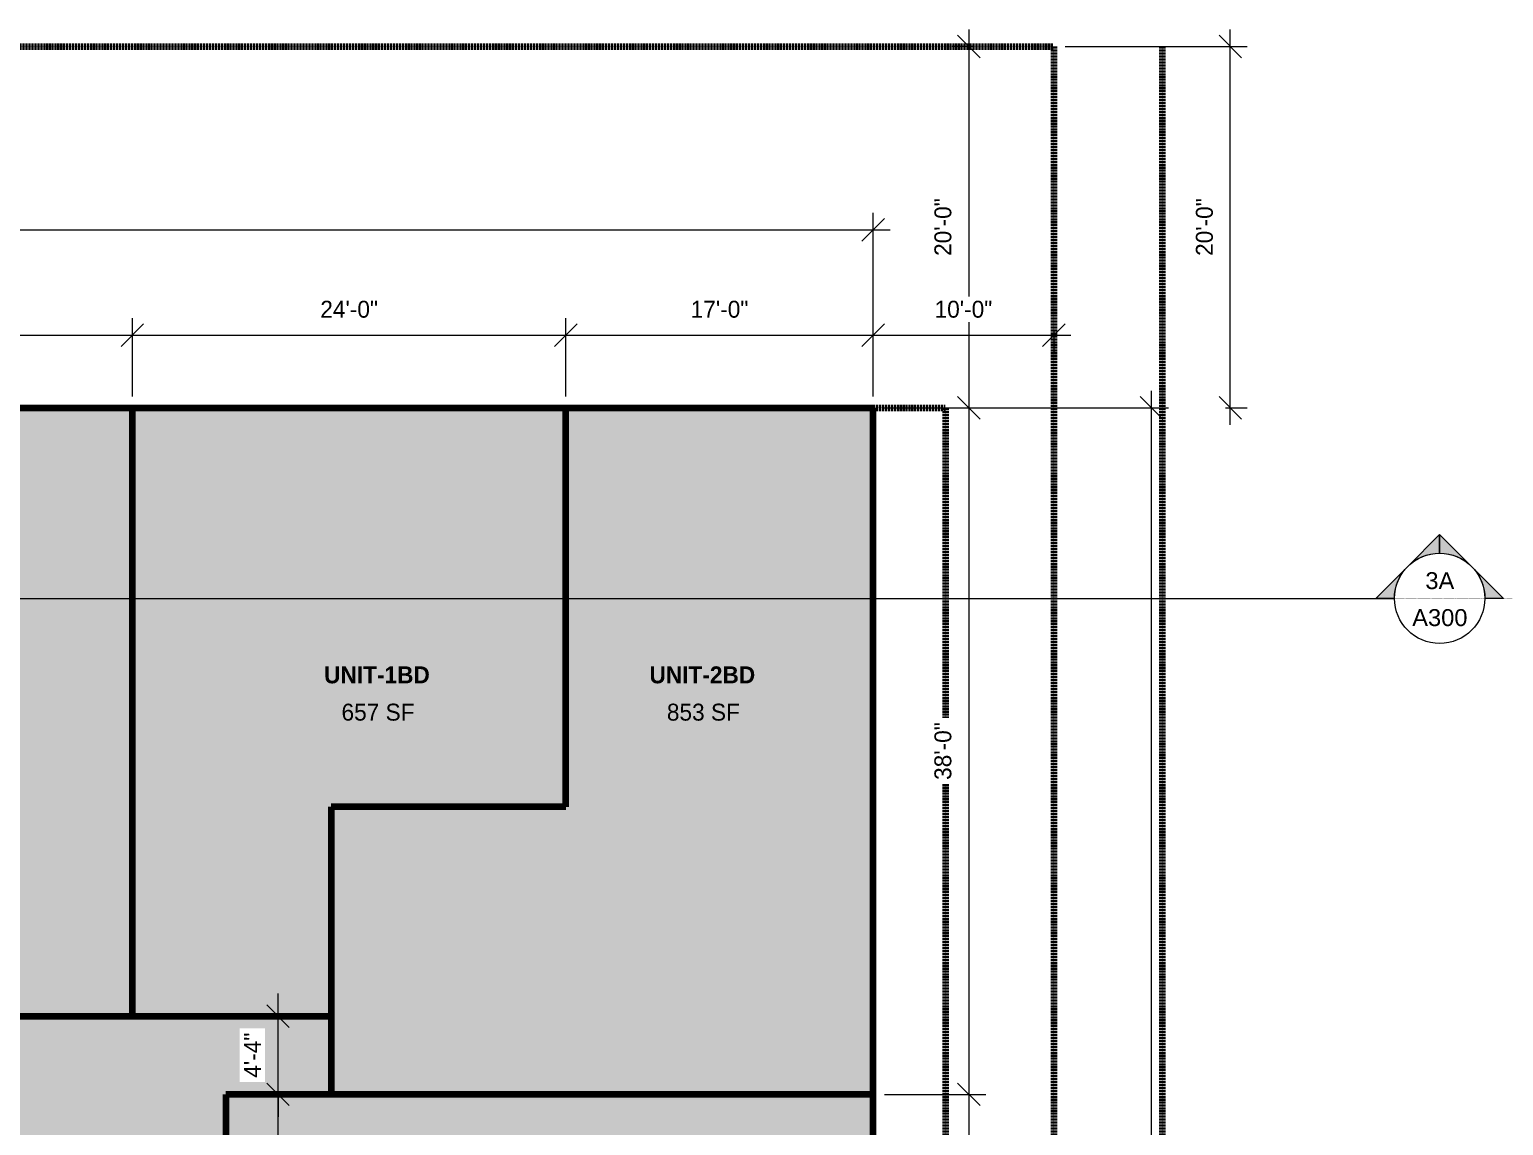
# Model space of a CAD drawing. Header units: inches. Extents: x 8547 to 10795, y 14399 to 16287.
# Drawn here: x 9800 to 10779, y 15475 to 16203 of the extents above; entities that cross this region are included whole.
import ezdxf

# ---------------------------------------------------------------- set-up
doc = ezdxf.new("R2010")
doc.units = ezdxf.units.IN
doc.header["$MEASUREMENT"] = 0
doc.linetypes.add('Double Dash 3_8_', pattern=[1, 0.375, -0.125, 0.125, -0.125, 0.125, -0.125])
for name, color, linetype, lineweight in [('A-ANNO-DIMS-1', 211, 'Continuous', 20), ('A-AREA-1', 7, 'Continuous', 140), ('A-AREA-IDEN', 2, 'Continuous', 9), ('A-AREA-PATT-1', 10, 'Continuous', 9), ('A-AREA-PATT-2', 254, 'Continuous', 9), ('A-AREA-PATT-3', 9, 'Continuous', 9), ('A-FLOR', 192, 'Continuous', 13), ('C-PROP-LINE-1', 91, 'Double Dash 3_8_', 140), ('G-ANNO-SYMB', 111, 'Continuous', 9)]:
    doc.layers.add(name, color=color, linetype=linetype, lineweight=lineweight)
doc.styles.add('Arial', font='arial.ttf', dxfattribs={"height": 11.25})
doc.styles.add('Arial_1', font='arial.ttf', dxfattribs={"width": 0.25, "height": 3.75})
doc.styles.add('Century Gothic', font='ufonts.com_century-gothic.ttf', dxfattribs={"height": 11.25})
doc.styles.add('Century Gothic_B', font='GOTHICB.TTF', dxfattribs={"height": 11.25})
doc.dimstyles.new('OD__1__Tol__', dxfattribs={"dimscale": 12, "dimtxt": 11.746893, "dimasz": 1.25, "dimexe": 0.9375, "dimexo": 0.625, "dimgap": 0.9375, "dimtad": 1, "dimdec": 0, "dimzin": 3, "dimdsep": 46, "dimlunit": 4, "dimtxsty": 'Century Gothic', "dimblk1": 'OBLIQUE', "dimblk2": 'OBLIQUE', "dimsah": 1, "dimcen": 0.09, "dimdle": 0.9375, "dimazin": 0, "dimtfac": 1, "dimtdec": 4, "dimtix": 1, "dimtmove": 0, "dimatfit": 3, "dimfxl": 1, "dimtvp": 1, "dimtfill": 1, "dimfrac": 2, "dimtolj": 1, "dimtzin": 0, "dimlwd": 20, "dimlwe": 20, "dimarcsym": 2})

# ---------------------------------------------------------------- blocks, each defined once
blk = doc.blocks.new('Family - ___-627289-FLOOR PLAN - 2ND FLOOR')
at = {"layer": 'C-PROP-LINE-1'}
for p, q in [((8776.62, 16191.86), (10480.62, 16191.86)), ((10480.62, 16191.86), (10480.62, 14607.86))]:
    blk.add_line(p, q, dxfattribs=at)
blk = doc.blocks.new('Family - ___-627377-FLOOR PLAN - 2ND FLOOR')
at = {"layer": 'C-PROP-LINE-1'}
for p, q in [((8776.62, 16191.86), (10480.62, 16191.86)), ((10480.62, 16191.86), (10480.62, 14607.86))]:
    blk.add_line(p, q, dxfattribs=at)
blk = doc.blocks.new('Family - ___-940451-FLOOR PLAN - 2ND FLOOR')
at = {"layer": 'C-PROP-LINE-1'}
for p, q in [((8848.62, 15951.86), (10408.62, 15951.86)), ((10408.62, 15951.86), (10408.62, 14607.86))]:
    blk.add_line(p, q, dxfattribs=at)
blk = doc.blocks.new('Family - ___-940702-FLOOR PLAN - 2ND FLOOR')
at = {"layer": 'C-PROP-LINE-1'}
blk.add_line((10552.62, 16191.86), (10552.62, 14607.86), dxfattribs=at)
blk = doc.blocks.new('Section - Section Head - Filled-22785-FLOOR PLAN - 2ND FLOOR')
at = {"layer": 'G-ANNO-SYMB'}
h = blk.add_hatch(color=256, dxfattribs=at)
edge = h.paths.add_edge_path(flags=0)
edge.add_line((-0.4268, 0.1768), (-0.25, 0.3536))
edge.add_line((-0.25, 0.3536), (-0.25, 0.25))
edge.add_arc((-0.25, 0), 0.25, 90, 135)
h = blk.add_hatch(color=256, dxfattribs=at)
edge = h.paths.add_edge_path(flags=0)
edge.add_arc((-0.25, 0), 0.25, 45, 90)
edge.add_line((-0.25, 0.25), (-0.25, 0.3536))
edge.add_line((-0.25, 0.3536), (-0.0732, 0.1768))
h = blk.add_hatch(color=256, dxfattribs=at)
edge = h.paths.add_edge_path(flags=0)
edge.add_arc((-0.25, 0), 0.2503, 137.9216, 180)
edge.add_line((-0.5003, 0), (-0.6036, 0))
edge.add_line((-0.6036, 0), (-0.4358, 0.1678))
h = blk.add_hatch(color=256, dxfattribs=at)
edge = h.paths.add_edge_path(flags=0)
edge.add_line((-0.0642, 0.1678), (0.1036, 0))
edge.add_line((0.1036, 0), (0.0003, 0))
edge.add_arc((-0.25, 0), 0.2503, 0, 42.0784)
for p, q in [((-0.25, 0.3536), (-0.4268, 0.1768)), ((-0.25, 0.25), (-0.25, 0.3536)), ((-0.0732, 0.1768), (-0.25, 0.3536)), ((-0.25, 0.3536), (-0.25, 0.25)), ((-0.4358, 0.1678), (-0.6036, 0)), ((0.1036, 0), (-0.0642, 0.1678)), ((-0.6036, 0), (-0.5003, 0)), ((0.0003, 0), (0.1036, 0))]:
    blk.add_line(p, q, dxfattribs=at)
for centre, radius, start, end in [((-0.2503, 0), 0.25, 360, 180), ((-0.25, 0), 0.25, 90, 135), ((-0.25, 0), 0.25, 45, 90), ((-0.25, 0), 0.2503, 137.9216, 180), ((-0.25, 0), 0.2503, 0, 42.0784), ((-0.2503, 0), 0.25, 180, 360)]:
    blk.add_arc(centre, radius, start, end, dxfattribs=at)
blk = doc.blocks.new('_Oblique')
at = {"color": 0, "linetype": 'ByBlock', "lineweight": -2}
blk.add_line((-0.5, -0.5), (0.5, 0.5), dxfattribs=at)
blk = doc.blocks.new('DIMBLOCK1-FLOOR PLAN - 2ND FLOOR')
at = {"layer": 'A-ANNO-DIMS-1', "color": 0, "lineweight": 20, "transparency": 16777216}
for p, q in [((10597.88, 15940.61), (10597.88, 16203.11)), ((10488.12, 16191.86), (10609.13, 16191.86)), ((10594.77, 15951.86), (10609.13, 15951.86))]:
    blk.add_line(p, q, dxfattribs=at)
at = {"layer": 'Defpoints', "color": 0, "transparency": 16777216}
for p in [(10480.62, 16191.86), (10597.88, 16191.86), (10587.27, 15951.86)]:
    blk.add_point(p, dxfattribs=at)
at = {"layer": 'A-ANNO-DIMS-1', "color": 0, "lineweight": 20, "transparency": 16777216, "xscale": 15, "yscale": 15, "zscale": 15}
for p, rotation in [((10597.88, 16191.86), 90), ((10597.88, 15951.86), 270)]:
    blk.add_blockref('_Oblique', p, dxfattribs=dict(at, rotation=rotation))
at = {"layer": 'A-ANNO-DIMS-1', "color": 0, "transparency": 16777216, "insert": (10580.72, 16071.86), "char_height": 11.25, "attachment_point": 5, "rotation": 90, "style": 'Century Gothic', "bg_fill": 3, "box_fill_scale": 1.25, "bg_fill_color": 256, "bg_fill_true_color": 13158600, "bg_fill_transparency": 0}
blk.add_mtext('\\A1;20\'-0"', dxfattribs=at)
blk = doc.blocks.new('DIMBLOCK20-FLOOR PLAN - 2ND FLOOR')
at = {"layer": 'A-ANNO-DIMS-1', "color": 0, "lineweight": 20, "transparency": 16777216}
for p, q in [((10424.19, 16203.11), (10424.19, 15940.61)), ((10427.3, 16191.86), (10412.94, 16191.86)), ((10368.12, 15951.86), (10435.44, 15951.86))]:
    blk.add_line(p, q, dxfattribs=at)
at = {"layer": 'Defpoints', "color": 0, "transparency": 16777216}
for p in [(10434.8, 16191.86), (10360.62, 15951.86), (10424.19, 15951.86)]:
    blk.add_point(p, dxfattribs=at)
at = {"layer": 'A-ANNO-DIMS-1', "color": 0, "lineweight": 20, "transparency": 16777216, "xscale": 15, "yscale": 15, "zscale": 15}
for p, rotation in [((10424.19, 16191.86), 90), ((10424.19, 15951.86), 270)]:
    blk.add_blockref('_Oblique', p, dxfattribs=dict(at, rotation=rotation))
at = {"layer": 'A-ANNO-DIMS-1', "color": 0, "transparency": 16777216, "insert": (10407.04, 16071.86), "char_height": 11.25, "attachment_point": 5, "rotation": 90, "style": 'Century Gothic', "bg_fill": 3, "box_fill_scale": 1.25, "bg_fill_color": 256, "bg_fill_true_color": 13158600, "bg_fill_transparency": 0}
blk.add_mtext('\\A1;20\'-0"', dxfattribs=at)
blk = doc.blocks.new('DIMBLOCK21-FLOOR PLAN - 2ND FLOOR')
at = {"layer": 'A-ANNO-DIMS-1', "color": 0, "lineweight": 20, "transparency": 16777216}
for p, q in [((10424.19, 15963.11), (10424.19, 15484.61)), ((10368.12, 15951.86), (10435.44, 15951.86)), ((10368.12, 15495.86), (10435.44, 15495.86))]:
    blk.add_line(p, q, dxfattribs=at)
at = {"layer": 'Defpoints', "color": 0, "transparency": 16777216}
for p in [(10360.62, 15951.86), (10360.62, 15495.86), (10424.19, 15495.86)]:
    blk.add_point(p, dxfattribs=at)
at = {"layer": 'A-ANNO-DIMS-1', "color": 0, "lineweight": 20, "transparency": 16777216, "xscale": 15, "yscale": 15, "zscale": 15}
for p, rotation in [((10424.19, 15951.86), 90), ((10424.19, 15495.86), 270)]:
    blk.add_blockref('_Oblique', p, dxfattribs=dict(at, rotation=rotation))
at = {"layer": 'A-ANNO-DIMS-1', "color": 0, "transparency": 16777216, "insert": (10407.04, 15723.86), "char_height": 11.25, "attachment_point": 5, "rotation": 90, "style": 'Century Gothic', "bg_fill": 3, "box_fill_scale": 1.25, "bg_fill_color": 256, "bg_fill_true_color": 13158600, "bg_fill_transparency": 0}
blk.add_mtext('\\A1;38\'-0"', dxfattribs=at)
blk = doc.blocks.new('DIMBLOCK22-FLOOR PLAN - 2ND FLOOR')
at = {"layer": 'A-ANNO-DIMS-1', "color": 0, "lineweight": 20, "transparency": 16777216}
for p, q in [((10424.19, 15507.11), (10424.19, 15280.61)), ((10368.12, 15495.86), (10435.44, 15495.86)), ((10368.12, 15291.86), (10435.44, 15291.86))]:
    blk.add_line(p, q, dxfattribs=at)
at = {"layer": 'Defpoints', "color": 0, "transparency": 16777216}
for p in [(10360.62, 15495.86), (10360.62, 15291.86), (10424.19, 15291.86)]:
    blk.add_point(p, dxfattribs=at)
at = {"layer": 'A-ANNO-DIMS-1', "color": 0, "lineweight": 20, "transparency": 16777216, "xscale": 15, "yscale": 15, "zscale": 15}
for p, rotation in [((10424.19, 15495.86), 90), ((10424.19, 15291.86), 270)]:
    blk.add_blockref('_Oblique', p, dxfattribs=dict(at, rotation=rotation))
at = {"layer": 'A-ANNO-DIMS-1', "color": 0, "transparency": 16777216, "insert": (10407.04, 15393.86), "char_height": 11.25, "attachment_point": 5, "rotation": 90, "style": 'Century Gothic', "bg_fill": 3, "box_fill_scale": 1.25, "bg_fill_color": 256, "bg_fill_true_color": 13158600, "bg_fill_transparency": 0}
blk.add_mtext('\\A1;17\'-0"', dxfattribs=at)
blk = doc.blocks.new('DIMBLOCK29-FLOOR PLAN - 2ND FLOOR')
at = {"layer": 'A-ANNO-DIMS-1', "color": 0, "lineweight": 20, "transparency": 16777216}
for p, q in [((9965.37, 15280.61), (9965.37, 15507.11)), ((9962.27, 15495.86), (9976.62, 15495.86)), ((9962.27, 15291.86), (9976.62, 15291.86))]:
    blk.add_line(p, q, dxfattribs=at)
at = {"layer": 'Defpoints', "color": 0, "transparency": 16777216}
for p in [(9954.77, 15495.86), (9965.37, 15495.86), (9954.77, 15291.86)]:
    blk.add_point(p, dxfattribs=at)
at = {"layer": 'A-ANNO-DIMS-1', "color": 0, "lineweight": 20, "transparency": 16777216, "xscale": 15, "yscale": 15, "zscale": 15}
for p, rotation in [((9965.37, 15495.86), 90), ((9965.37, 15291.86), 270)]:
    blk.add_blockref('_Oblique', p, dxfattribs=dict(at, rotation=rotation))
at = {"layer": 'A-ANNO-DIMS-1', "color": 0, "transparency": 16777216, "insert": (9948.22, 15393.86), "char_height": 11.25, "attachment_point": 5, "rotation": 90, "style": 'Century Gothic', "bg_fill": 3, "box_fill_scale": 1.25, "bg_fill_color": 256, "bg_fill_true_color": 13158600, "bg_fill_transparency": 0}
blk.add_mtext('\\A1;17\'-0"', dxfattribs=at)
blk = doc.blocks.new('DIMBLOCK30-FLOOR PLAN - 2ND FLOOR')
at = {"layer": 'A-ANNO-DIMS-1', "color": 0, "lineweight": 20, "transparency": 16777216}
for p, q in [((9965.37, 15547.86), (9965.37, 15562.86)), ((9962.27, 15547.86), (9976.62, 15547.86)), ((9965.37, 15495.86), (9965.37, 15547.86)), ((9962.27, 15495.86), (9976.62, 15495.86)), ((9965.37, 15495.86), (9965.37, 15480.86))]:
    blk.add_line(p, q, dxfattribs=at)
at = {"layer": 'Defpoints', "color": 0, "transparency": 16777216}
for p in [(9954.77, 15547.86), (9965.37, 15547.86), (9954.77, 15495.86)]:
    blk.add_point(p, dxfattribs=at)
at = {"layer": 'A-ANNO-DIMS-1', "color": 0, "lineweight": 20, "transparency": 16777216, "xscale": 15, "yscale": 15, "zscale": 15}
for p, rotation in [((9965.37, 15547.86), 270), ((9965.37, 15495.86), 90)]:
    blk.add_blockref('_Oblique', p, dxfattribs=dict(at, rotation=rotation))
at = {"layer": 'A-ANNO-DIMS-1', "color": 0, "transparency": 16777216, "insert": (9948.36, 15521.86), "char_height": 11.25, "attachment_point": 5, "rotation": 90, "style": 'Century Gothic', "bg_fill": 3, "box_fill_scale": 1.25, "bg_fill_color": 256, "bg_fill_true_color": 13158600, "bg_fill_transparency": 0}
blk.add_mtext('\\A1;4\'-4"', dxfattribs=at)
blk = doc.blocks.new('DIMBLOCK35-FLOOR PLAN - 2ND FLOOR')
at = {"layer": 'A-ANNO-DIMS-1', "color": 0, "lineweight": 20, "transparency": 16777216}
for p, q in [((9628.62, 15959.36), (9628.62, 16011.32)), ((9868.62, 15959.36), (9868.62, 16011.32)), ((9617.37, 16000.07), (9879.87, 16000.07))]:
    blk.add_line(p, q, dxfattribs=at)
at = {"layer": 'Defpoints', "color": 0, "transparency": 16777216}
for p in [(9868.62, 16000.07), (9628.62, 15951.86), (9868.62, 15951.86)]:
    blk.add_point(p, dxfattribs=at)
at = {"layer": 'A-ANNO-DIMS-1', "color": 0, "lineweight": 20, "transparency": 16777216, "xscale": 15, "yscale": 15, "zscale": 15, "rotation": 180}
blk.add_blockref('_Oblique', (9628.62, 16000.07), dxfattribs=at)
at = {"layer": 'A-ANNO-DIMS-1', "color": 0, "lineweight": 20, "transparency": 16777216, "xscale": 15, "yscale": 15, "zscale": 15}
blk.add_blockref('_Oblique', (9868.62, 16000.07), dxfattribs=at)
at = {"layer": 'A-ANNO-DIMS-1', "color": 0, "transparency": 16777216, "insert": (9748.62, 16017.23), "char_height": 11.25, "attachment_point": 5, "style": 'Century Gothic', "bg_fill": 3, "box_fill_scale": 1.25, "bg_fill_color": 256, "bg_fill_true_color": 13158600, "bg_fill_transparency": 0}
blk.add_mtext('\\A1;20\'-0"', dxfattribs=at)
blk = doc.blocks.new('DIMBLOCK36-FLOOR PLAN - 2ND FLOOR')
at = {"layer": 'A-ANNO-DIMS-1', "color": 0, "lineweight": 20, "transparency": 16777216}
for p, q in [((9868.62, 15959.36), (9868.62, 16011.32)), ((10156.62, 15959.36), (10156.62, 16011.32)), ((9857.37, 16000.07), (10167.87, 16000.07))]:
    blk.add_line(p, q, dxfattribs=at)
at = {"layer": 'Defpoints', "color": 0, "transparency": 16777216}
for p in [(10156.62, 16000.07), (9868.62, 15951.86), (10156.62, 15951.86)]:
    blk.add_point(p, dxfattribs=at)
at = {"layer": 'A-ANNO-DIMS-1', "color": 0, "lineweight": 20, "transparency": 16777216, "xscale": 15, "yscale": 15, "zscale": 15, "rotation": 180}
blk.add_blockref('_Oblique', (9868.62, 16000.07), dxfattribs=at)
at = {"layer": 'A-ANNO-DIMS-1', "color": 0, "lineweight": 20, "transparency": 16777216, "xscale": 15, "yscale": 15, "zscale": 15}
blk.add_blockref('_Oblique', (10156.62, 16000.07), dxfattribs=at)
at = {"layer": 'A-ANNO-DIMS-1', "color": 0, "transparency": 16777216, "insert": (10012.62, 16017.23), "char_height": 11.25, "attachment_point": 5, "style": 'Century Gothic', "bg_fill": 3, "box_fill_scale": 1.25, "bg_fill_color": 256, "bg_fill_true_color": 13158600, "bg_fill_transparency": 0}
blk.add_mtext('\\A1;24\'-0"', dxfattribs=at)
blk = doc.blocks.new('DIMBLOCK37-FLOOR PLAN - 2ND FLOOR')
at = {"layer": 'A-ANNO-DIMS-1', "color": 0, "lineweight": 20, "transparency": 16777216}
for p, q in [((10156.62, 15959.36), (10156.62, 16011.32)), ((10360.62, 15959.36), (10360.62, 16011.32)), ((10145.37, 16000.07), (10371.87, 16000.07))]:
    blk.add_line(p, q, dxfattribs=at)
at = {"layer": 'Defpoints', "color": 0, "transparency": 16777216}
for p in [(10360.62, 16000.07), (10156.62, 15951.86), (10360.62, 15951.86)]:
    blk.add_point(p, dxfattribs=at)
at = {"layer": 'A-ANNO-DIMS-1', "color": 0, "lineweight": 20, "transparency": 16777216, "xscale": 15, "yscale": 15, "zscale": 15, "rotation": 180}
blk.add_blockref('_Oblique', (10156.62, 16000.07), dxfattribs=at)
at = {"layer": 'A-ANNO-DIMS-1', "color": 0, "lineweight": 20, "transparency": 16777216, "xscale": 15, "yscale": 15, "zscale": 15}
blk.add_blockref('_Oblique', (10360.62, 16000.07), dxfattribs=at)
at = {"layer": 'A-ANNO-DIMS-1', "color": 0, "transparency": 16777216, "insert": (10258.62, 16017.23), "char_height": 11.25, "attachment_point": 5, "style": 'Century Gothic', "bg_fill": 3, "box_fill_scale": 1.25, "bg_fill_color": 256, "bg_fill_true_color": 13158600, "bg_fill_transparency": 0}
blk.add_mtext('\\A1;17\'-0"', dxfattribs=at)
blk = doc.blocks.new('DIMBLOCK38-FLOOR PLAN - 2ND FLOOR')
at = {"layer": 'A-ANNO-DIMS-1', "color": 0, "lineweight": 20, "transparency": 16777216}
for p, q in [((10360.62, 15959.36), (10360.62, 16011.32)), ((10349.37, 16000.07), (10491.87, 16000.07)), ((10480.62, 16003.18), (10480.62, 15988.82))]:
    blk.add_line(p, q, dxfattribs=at)
at = {"layer": 'Defpoints', "color": 0, "transparency": 16777216}
for p in [(10480.62, 16010.68), (10480.62, 16000.07), (10360.62, 15951.86)]:
    blk.add_point(p, dxfattribs=at)
at = {"layer": 'A-ANNO-DIMS-1', "color": 0, "lineweight": 20, "transparency": 16777216, "xscale": 15, "yscale": 15, "zscale": 15, "rotation": 180}
blk.add_blockref('_Oblique', (10360.62, 16000.07), dxfattribs=at)
at = {"layer": 'A-ANNO-DIMS-1', "color": 0, "lineweight": 20, "transparency": 16777216, "xscale": 15, "yscale": 15, "zscale": 15}
blk.add_blockref('_Oblique', (10480.62, 16000.07), dxfattribs=at)
at = {"layer": 'A-ANNO-DIMS-1', "color": 0, "transparency": 16777216, "insert": (10420.62, 16017.23), "char_height": 11.25, "attachment_point": 5, "style": 'Century Gothic', "bg_fill": 3, "box_fill_scale": 1.25, "bg_fill_color": 256, "bg_fill_true_color": 13158600, "bg_fill_transparency": 0}
blk.add_mtext('\\A1;10\'-0"', dxfattribs=at)
blk = doc.blocks.new('DIMBLOCK39-FLOOR PLAN - 2ND FLOOR')
at = {"layer": 'A-ANNO-DIMS-1', "color": 0, "lineweight": 20, "transparency": 16777216}
for p, q in [((8896.62, 15959.36), (8896.62, 16081.3)), ((10360.62, 15959.36), (10360.62, 16081.3)), ((8885.37, 16070.05), (10371.87, 16070.05))]:
    blk.add_line(p, q, dxfattribs=at)
at = {"layer": 'Defpoints', "color": 0, "transparency": 16777216}
for p in [(10360.62, 16070.05), (8896.62, 15951.86), (10360.62, 15951.86)]:
    blk.add_point(p, dxfattribs=at)
at = {"layer": 'A-ANNO-DIMS-1', "color": 0, "lineweight": 20, "transparency": 16777216, "xscale": 15, "yscale": 15, "zscale": 15, "rotation": 180}
blk.add_blockref('_Oblique', (8896.62, 16070.05), dxfattribs=at)
at = {"layer": 'A-ANNO-DIMS-1', "color": 0, "lineweight": 20, "transparency": 16777216, "xscale": 15, "yscale": 15, "zscale": 15}
blk.add_blockref('_Oblique', (10360.62, 16070.05), dxfattribs=at)
at = {"layer": 'A-ANNO-DIMS-1', "color": 0, "transparency": 16777216, "insert": (9628.62, 16087.21), "char_height": 11.25, "attachment_point": 5, "style": 'Century Gothic', "bg_fill": 3, "box_fill_scale": 1.25, "bg_fill_color": 256, "bg_fill_true_color": 13158600, "bg_fill_transparency": 0}
blk.add_mtext('\\A1;122\'-0"', dxfattribs=at)
blk = doc.blocks.new('DIMBLOCK40-FLOOR PLAN - 2ND FLOOR')
at = {"layer": 'A-ANNO-DIMS-1', "color": 0, "lineweight": 20, "transparency": 16777216}
for p, q in [((10545.52, 14596.61), (10545.52, 15963.11)), ((10368.12, 15951.86), (10556.77, 15951.86)), ((10368.12, 14607.86), (10556.77, 14607.86))]:
    blk.add_line(p, q, dxfattribs=at)
at = {"layer": 'Defpoints', "color": 0, "transparency": 16777216}
for p in [(10360.62, 15951.86), (10545.52, 15951.86), (10360.62, 14607.86)]:
    blk.add_point(p, dxfattribs=at)
at = {"layer": 'A-ANNO-DIMS-1', "color": 0, "lineweight": 20, "transparency": 16777216, "xscale": 15, "yscale": 15, "zscale": 15}
for p, rotation in [((10545.52, 15951.86), 90), ((10545.52, 14607.86), 270)]:
    blk.add_blockref('_Oblique', p, dxfattribs=dict(at, rotation=rotation))
at = {"layer": 'A-ANNO-DIMS-1', "color": 0, "transparency": 16777216, "insert": (10528.36, 15279.86), "char_height": 11.25, "attachment_point": 5, "rotation": 90, "style": 'Century Gothic', "bg_fill": 3, "box_fill_scale": 1.25, "bg_fill_color": 256, "bg_fill_true_color": 13158600, "bg_fill_transparency": 0}
blk.add_mtext('\\A1;112\'-0"', dxfattribs=at)

msp = doc.modelspace()

# ---------------------------------------------------------------- hatches: boundary and pattern name
at = {"layer": 'A-AREA-PATT-1'}
for points in [[(9834.62, 15547.86), (9868.62, 15547.86), (9868.62, 15951.86), (9628.62, 15951.86), (9628.62, 15547.86), (9728.62, 15547.86)], [(9942.62, 15547.86), (10000.62, 15547.86), (10000.62, 15686.86), (10156.62, 15686.86), (10156.62, 15951.86), (9868.62, 15951.86), (9868.62, 15547.86), (9938.81, 15547.86)], [(9935, 15291.86), (10360.62, 15291.86), (10360.62, 15495.86), (9930.62, 15495.86), (9930.62, 15433.54), (9938.81, 15433.54), (9938.81, 15321.17), (9930.62, 15321.17), (9930.62, 15291.86)]]:
    msp.add_hatch(color=256, dxfattribs=at).paths.add_polyline_path(points, flags=0)
at = {"layer": 'A-AREA-PATT-2'}
msp.add_hatch(color=256, dxfattribs=at).paths.add_polyline_path([(10000.62, 15495.86), (10360.62, 15495.86), (10360.62, 15951.86), (10156.62, 15951.86), (10156.62, 15686.86), (10000.62, 15686.86), (10000.62, 15547.86)], flags=0)
at = {"layer": 'A-AREA-PATT-3'}
msp.add_hatch(color=256, dxfattribs=at).paths.add_polyline_path([(9513.62, 15019.86), (10000.62, 15019.86), (10000.62, 15087.86), (9930.62, 15087.86), (9930.62, 15158.45), (9810.43, 15158.45), (9810.43, 15306.86), (9930.62, 15306.86), (9930.62, 15321.17), (9838.43, 15321.17), (9838.43, 15433.54), (9930.62, 15433.54), (9930.62, 15495.86), (10000.62, 15495.86), (10000.62, 15547.86), (9256.62, 15547.86), (9256.62, 15495.86), (9326.61, 15495.86), (9326.61, 15469.45), (9728.62, 15469.45), (9728.62, 15158.45), (9326.61, 15158.45), (9326.61, 15087.86), (9256.62, 15087.86), (9256.62, 15019.86), (9510.62, 15019.86)], flags=0)

# ---------------------------------------------------------------- linework, layer by layer
at = {"layer": 'A-AREA-1'}
for p, q in [((8896.62, 15951.86), (10360.62, 15951.86)), ((9868.62, 15547.86), (9868.62, 15951.86)), ((10156.62, 15686.86), (10156.62, 15951.86)), ((10360.62, 14607.86), (10360.62, 15951.86)), ((10156.62, 15686.86), (10000.62, 15686.86)), ((10000.62, 15686.86), (10000.62, 15495.86)), ((9256.62, 15547.86), (10000.62, 15547.86)), ((9930.62, 15495.86), (9930.62, 15437.36)), ((10360.62, 15495.86), (9930.62, 15495.86))]:
    msp.add_line(p, q, dxfattribs=at)
at = {"layer": 'A-FLOR'}
for p, q in [((10360.62, 15951.86), (8896.62, 15951.86)), ((10360.62, 14607.86), (10360.62, 15951.86))]:
    msp.add_line(p, q, dxfattribs=at)
at = {"layer": 'G-ANNO-SYMB'}
msp.add_line((8619.38, 15825.27), (10706.92, 15825.27), dxfattribs=at)

# ---------------------------------------------------------------- block references
at = {"layer": 'C-PROP-LINE-1'}
for name in ['Family - ___-627289-FLOOR PLAN - 2ND FLOOR', 'Family - ___-627377-FLOOR PLAN - 2ND FLOOR', 'Family - ___-940702-FLOOR PLAN - 2ND FLOOR', 'Family - ___-940451-FLOOR PLAN - 2ND FLOOR']:
    msp.add_blockref(name, (0, 0), dxfattribs=at)
at = {"layer": 'G-ANNO-SYMB', "extrusion": (0, 0, -1), "xscale": 120, "yscale": 120, "zscale": 120}
msp.add_blockref('Section - Section Head - Filled-22785-FLOOR PLAN - 2ND FLOOR', (-10706.92, 15825.27), dxfattribs=at)

# ---------------------------------------------------------------- texts
at = {"layer": 'A-AREA-IDEN', "char_height": 11.25, "attachment_point": 1}
for s, insert, width, style in [('UNIT-1BD', (9995.99, 15780.1), 84.0825, 'Century Gothic_B'), ('UNIT-2BD', (10212.1, 15780.1), 84.0825, 'Century Gothic_B'), ('657 SF', (10007.54, 15755.32), 56.055, 'Century Gothic'), ('853 SF', (10223.65, 15755.32), 56.055, 'Century Gothic')]:
    msp.add_mtext(s, dxfattribs=dict(at, insert=insert, width=width, style=style))
at = {"layer": 'G-ANNO-SYMB', "attachment_point": 1}
for s, insert, char_height, width, style in [('3A', (10727.45, 15842.66), 11.25, 23.4825, 'Arial'), ('______________________________________________________________________________________', (10706.98, 15829.84), 3.75, 73.2881, 'Arial_1'), ('A300', (10718.71, 15818.11), 11.25, 44.6925, 'Arial')]:
    msp.add_mtext(s, dxfattribs=dict(at, insert=insert, char_height=char_height, width=width, style=style))

# ---------------------------------------------------------------- next in the draw order: dimensions: what is measured, and where the dimension line sits
at = {"layer": 'A-ANNO-DIMS-1'}
for base, p1, p2, override, picture, middle in [((10424.19, 15951.86), (10434.8, 16191.86), (10360.62, 15951.86), {"dimpost": '<>', "dimfxl": 251.204025}, 'DIMBLOCK20-FLOOR PLAN - 2ND FLOOR', (10407.04, 16071.86)), ((10597.88, 16191.86), (10587.27, 15951.86), (10480.62, 16191.86), {"dimpost": '<>', "dimfxl": 262.630719}, 'DIMBLOCK1-FLOOR PLAN - 2ND FLOOR', (10580.72, 16071.86)), ((9965.37, 15495.86), (9954.77, 15291.86), (9954.77, 15495.86), {"dimpost": '<>', "dimfxl": 204}, 'DIMBLOCK29-FLOOR PLAN - 2ND FLOOR', (9948.22, 15393.86))]:
    dim = msp.add_linear_dim(base=base, p1=p1, p2=p2, angle=90, dimstyle='OD__1__Tol__', override=override, dxfattribs=at)
    dim.commit()
    dim.dimension.update_dxf_attribs({"geometry": picture, "text_midpoint": middle})
dim = msp.add_linear_dim(base=(9868.62, 16000.07), p1=(9628.62, 15951.86), p2=(9868.62, 15951.86), dimstyle='OD__1__Tol__', override={"dimpost": '<>', "dimfxl": 240}, dxfattribs=at)
dim.commit()
dim.dimension.update_dxf_attribs({"geometry": 'DIMBLOCK35-FLOOR PLAN - 2ND FLOOR', "text_midpoint": (9748.62, 16017.23)})

# ---------------------------------------------------------------- next in the draw order: dimensions: what is measured, and where the dimension line sits
dim = msp.add_linear_dim(base=(10156.62, 16000.07), p1=(9868.62, 15951.86), p2=(10156.62, 15951.86), dimstyle='OD__1__Tol__', override={"dimpost": '<>', "dimfxl": 288}, dxfattribs=at)
dim.commit()
dim.dimension.update_dxf_attribs({"geometry": 'DIMBLOCK36-FLOOR PLAN - 2ND FLOOR', "text_midpoint": (10012.62, 16017.23)})
for base, p1, p2, override, picture, middle in [((10424.19, 15495.86), (10360.62, 15951.86), (10360.62, 15495.86), {"dimpost": '<>', "dimfxl": 456}, 'DIMBLOCK21-FLOOR PLAN - 2ND FLOOR', (10407.04, 15723.86)), ((9965.37, 15547.86), (9954.77, 15495.86), (9954.77, 15547.86), {"dimpost": '<>', "dimfxl": 52}, 'DIMBLOCK30-FLOOR PLAN - 2ND FLOOR', (9948.36, 15521.86))]:
    dim = msp.add_linear_dim(base=base, p1=p1, p2=p2, angle=90, dimstyle='OD__1__Tol__', override=override, dxfattribs=at)
    dim.commit()
    dim.dimension.update_dxf_attribs({"geometry": picture, "text_midpoint": middle})

# ---------------------------------------------------------------- next in the draw order: dimensions: what is measured, and where the dimension line sits
dim = msp.add_linear_dim(base=(10360.62, 16000.07), p1=(10156.62, 15951.86), p2=(10360.62, 15951.86), dimstyle='OD__1__Tol__', override={"dimpost": '<>', "dimfxl": 204}, dxfattribs=at)
dim.commit()
dim.dimension.update_dxf_attribs({"geometry": 'DIMBLOCK37-FLOOR PLAN - 2ND FLOOR', "text_midpoint": (10258.62, 16017.23)})
dim = msp.add_linear_dim(base=(10424.19, 15291.86), p1=(10360.62, 15495.86), p2=(10360.62, 15291.86), angle=90, dimstyle='OD__1__Tol__', override={"dimpost": '<>', "dimfxl": 204}, dxfattribs=at)
dim.commit()
dim.dimension.update_dxf_attribs({"geometry": 'DIMBLOCK22-FLOOR PLAN - 2ND FLOOR', "text_midpoint": (10407.04, 15393.86)})

# ---------------------------------------------------------------- next in the draw order: dimensions: what is measured, and where the dimension line sits
dim = msp.add_linear_dim(base=(10480.62, 16000.07), p1=(10360.62, 15951.86), p2=(10480.62, 16010.68), dimstyle='OD__1__Tol__', override={"dimpost": '<>', "dimfxl": 133.640274}, dxfattribs=at)
dim.commit()
dim.dimension.update_dxf_attribs({"geometry": 'DIMBLOCK38-FLOOR PLAN - 2ND FLOOR', "text_midpoint": (10420.62, 16017.23)})

# ---------------------------------------------------------------- next in the draw order: dimensions: what is measured, and where the dimension line sits
dim = msp.add_linear_dim(base=(10360.62, 16070.05), p1=(8896.62, 15951.86), p2=(10360.62, 15951.86), dimstyle='OD__1__Tol__', override={"dimpost": '<>', "dimfxl": 1464}, dxfattribs=at)
dim.commit()
dim.dimension.update_dxf_attribs({"geometry": 'DIMBLOCK39-FLOOR PLAN - 2ND FLOOR', "text_midpoint": (9628.62, 16087.21)})

# ---------------------------------------------------------------- next in the draw order: dimensions: what is measured, and where the dimension line sits
dim = msp.add_linear_dim(base=(10545.52, 15951.86), p1=(10360.62, 14607.86), p2=(10360.62, 15951.86), angle=90, dimstyle='OD__1__Tol__', override={"dimpost": '<>', "dimfxl": 1344}, dxfattribs=at)
dim.commit()
dim.dimension.update_dxf_attribs({"geometry": 'DIMBLOCK40-FLOOR PLAN - 2ND FLOOR', "text_midpoint": (10528.36, 15279.86)})

doc.saveas('drawing.dxf')
